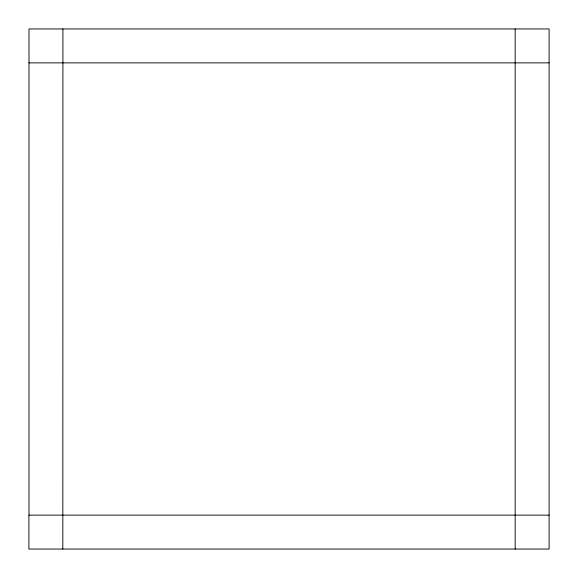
<?xml version="1.0" encoding="UTF-8"?>
<svg xmlns="http://www.w3.org/2000/svg" width="578" height="578" viewBox="0 0 578 578"><rect width="100%" height="100%" fill="white"/><g stroke="black" fill="none" stroke-linecap="round" stroke-linejoin="round"><path stroke-width="0.87" d="M28.994 62.865L549.1 62.865M549.1 515.135L28.9 515.135L28.9 549.049L549.1 549.049L549.1 28.951L28.994 28.951L28.994 515.135M515.179 28.951L515.179 549.049M62.915 28.951L62.821 549.049"/></g></svg>
